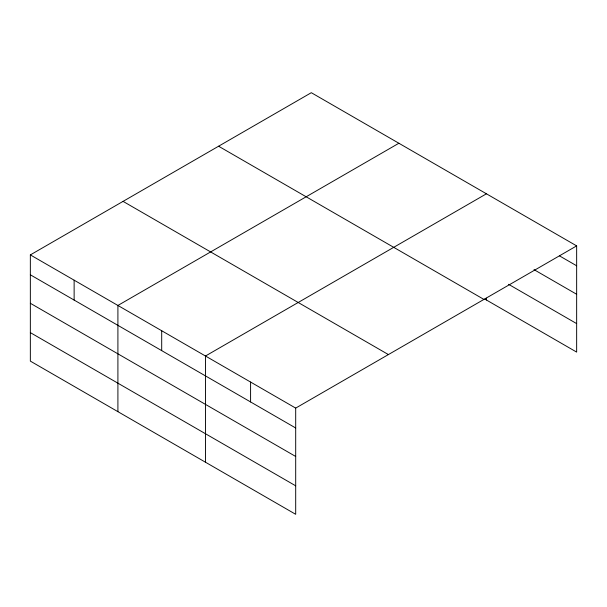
<?xml version="1.0" encoding="UTF-8"?>
<svg xmlns="http://www.w3.org/2000/svg" width="607" height="607" viewBox="0 0 607 607"><rect width="100%" height="100%" fill="white"/><g stroke="black" fill="none" stroke-linecap="round" stroke-linejoin="round"><path stroke-width="0.91" d="M576.65 245.888L311.308 92.696L30.35 254.902L30.35 361.112L295.692 514.304L295.692 408.101L576.65 245.888L576.65 352.098L484.811 299.069M398.875 143.252L117.91 305.458L117.91 411.667M486.435 193.8L205.477 356.013L205.477 462.215M559.426 255.835L576.65 265.783M534.001 269.637L576.65 294.266M508.575 284.311L576.65 323.607M218.596 146.226L483.931 299.418M123.069 201.38L388.404 354.571M30.35 254.902L295.692 408.101M30.35 274.796L295.692 427.988M30.35 303.28L295.692 456.472M30.35 332.628L295.692 485.82M486.435 298.174L486.435 300.01M250.585 382.053L250.585 401.948M161.697 330.739L161.697 350.626M74.13 280.184L74.13 300.07"/></g></svg>
